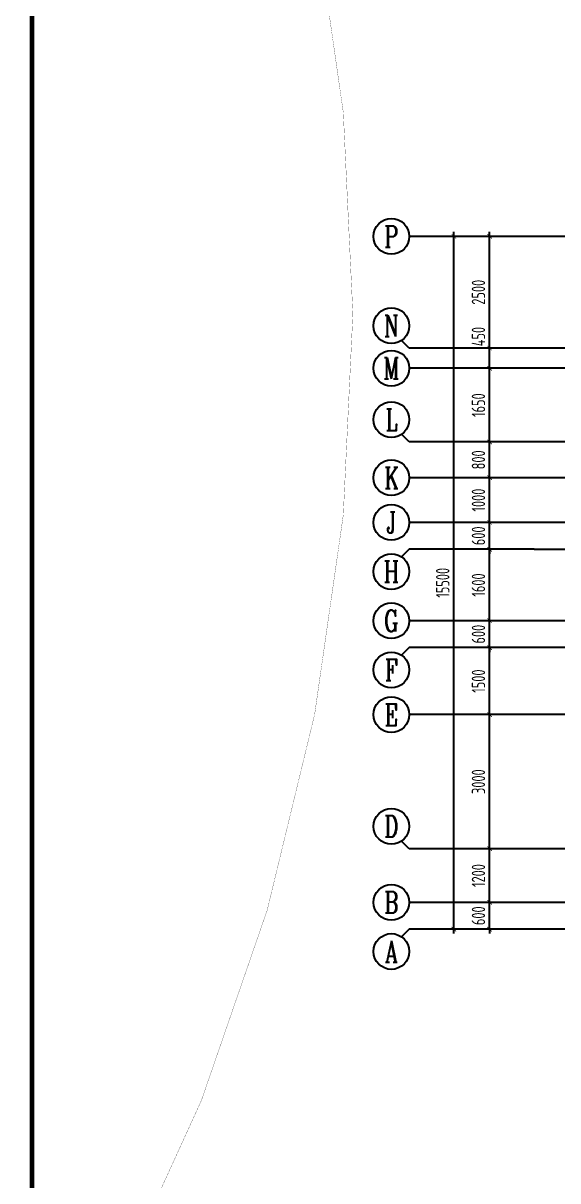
# Model space of a CAD drawing. Extents: x -668857 to 185752, y -270966 to 286822.
# Drawn here: x -217536 to -205563, y 120660 to 146563 of the extents above; entities that cross this region are included whole.
import ezdxf
from ezdxf.enums import TextEntityAlignment as Align

# ---------------------------------------------------------------- set-up
doc = ezdxf.new("R2010")
doc.units = 0
doc.header["$LTSCALE"] = 1000
doc.linetypes.add('DOTE', pattern=[2.42, 2, -0.2, 0.02, -0.2])
doc.layers.get('0').update_dxf_attribs({"linetype": 'CONTINUOUS'})
doc.layers.get('DEFPOINTS').update_dxf_attribs({"linetype": 'CONTINUOUS'})
for name, color, linetype in [('-TK', 7, 'CONTINUOUS'), ('A-AXIS', 1, 'CONTINUOUS'), ('A-DOTE', 10, 'DOTE'), ('AXIS_NUM', 7, 'CONTINUOUS'), ('S-Y一般标注', 3, 'CONTINUOUS')]:
    doc.layers.add(name, color=color, linetype=linetype)
doc.layers.add('审图修改', color=2, linetype='CONTINUOUS', plot=False)
doc.styles.add('TSSD_Axis', font='complex.shx', dxfattribs={"width": 0.7, "bigfont": 'hztxt.shx'})
doc.styles.add('TSSD_DIMENSION', font='Tssdeng.shx', dxfattribs={"width": 0.7, "bigfont": 'tssdchn.shx'})
doc.dimstyles.new('TSSD_100_100', dxfattribs={"dimtxt": 300, "dimasz": 100, "dimexe": 100, "dimexo": 250, "dimgap": 100, "dimtad": 1, "dimdec": 0, "dimzin": 0, "dimdsep": 46, "dimtxsty": 'TSSD_DIMENSION', "dimblk": 'ARCHTICK', "dimcen": 0, "dimdle": 100, "dimclrt": 7, "dimadec": 0, "dimazin": 0, "dimtfac": 1, "dimtdec": 0, "dimtix": 1, "dimtmove": 2, "dimatfit": 3, "dimldrblk": 'ARCHTICK', "dimfxl": 1, "dimtolj": 1, "dimtzin": 0, "dimarcsym": 0})

# ---------------------------------------------------------------- blocks, each defined once
blk = doc.blocks.new('ts_axno')
at = {"color": 0, "linetype": 'ByBlock', "lineweight": -2}
blk.add_circle((0, 0), 0.5, dxfattribs=at)
at = {"color": 0, "linetype": 'ByBlock', "lineweight": -2, "style": 'TSSD_Axis', "width": 0.7}
blk.add_attdef('A', text='', height=0.6, dxfattribs=at).set_placement((0, 0), align=Align.MIDDLE_CENTER)
blk = doc.blocks.new('_ArchTick')
at = {"color": 0, "linetype": 'ByBlock', "const_width": 0.15}
blk.add_lwpolyline([(-0.5, -0.5), (0.5, 0.5)], dxfattribs=at)
blk = doc.blocks.new('*D106')
at = {"layer": 'DEFPOINTS', "color": 0, "transparency": 16777216}
for p in [(2600, 5200), (3600, 5200), (3600, 4600)]:
    blk.add_point(p, dxfattribs=at)
at = {"layer": 'S-Y一般标注', "color": 0, "lineweight": -2, "transparency": 16777216}
for p, q in [((3350, 5200), (2500, 5200)), ((2600, 5200), (2600, 5300)), ((2600, 4600), (2600, 5200)), ((3350, 4600), (2500, 4600)), ((2600, 4600), (2600, 4500))]:
    blk.add_line(p, q, dxfattribs=at)
at = {"layer": 'S-Y一般标注', "color": 0, "lineweight": -2, "transparency": 16777216, "xscale": 100, "yscale": 100, "zscale": 100}
for p, rotation in [((2600, 5200), 270), ((2600, 4600), 90)]:
    blk.add_blockref('_ArchTick', p, dxfattribs=dict(at, rotation=rotation))
at = {"layer": 'S-Y一般标注', "color": 7, "transparency": 16777216, "insert": (2350, 4900), "char_height": 300, "attachment_point": 5, "rotation": 90, "style": 'TSSD_DIMENSION'}
blk.add_mtext('\\A1;600', dxfattribs=at)
blk = doc.blocks.new('*D107')
at = {"layer": 'DEFPOINTS', "color": 0, "transparency": 16777216}
for p in [(2600, 10900), (3600, 10900), (3600, 9400)]:
    blk.add_point(p, dxfattribs=at)
at = {"layer": 'S-Y一般标注', "color": 0, "lineweight": -2, "transparency": 16777216}
for p, q in [((3350, 10900), (2500, 10900)), ((2600, 9300), (2600, 11000)), ((3350, 9400), (2500, 9400))]:
    blk.add_line(p, q, dxfattribs=at)
at = {"layer": 'S-Y一般标注', "color": 0, "lineweight": -2, "transparency": 16777216, "xscale": 100, "yscale": 100, "zscale": 100}
for p, rotation in [((2600, 10900), 90), ((2600, 9400), 270)]:
    blk.add_blockref('_ArchTick', p, dxfattribs=dict(at, rotation=rotation))
at = {"layer": 'S-Y一般标注', "color": 7, "transparency": 16777216, "insert": (2350, 10150), "char_height": 300, "attachment_point": 5, "rotation": 90, "style": 'TSSD_DIMENSION'}
blk.add_mtext('\\A1;1500', dxfattribs=at)
blk = doc.blocks.new('*D108')
at = {"layer": 'DEFPOINTS', "color": 0, "transparency": 16777216}
for p in [(2600, 11500), (3600, 11500), (3600, 10900)]:
    blk.add_point(p, dxfattribs=at)
at = {"layer": 'S-Y一般标注', "color": 0, "lineweight": -2, "transparency": 16777216}
for p, q in [((3350, 11500), (2500, 11500)), ((2600, 11500), (2600, 11600)), ((2600, 10900), (2600, 11500)), ((3350, 10900), (2500, 10900)), ((2600, 10900), (2600, 10800))]:
    blk.add_line(p, q, dxfattribs=at)
at = {"layer": 'S-Y一般标注', "color": 0, "lineweight": -2, "transparency": 16777216, "xscale": 100, "yscale": 100, "zscale": 100}
for p, rotation in [((2600, 11500), 270), ((2600, 10900), 90)]:
    blk.add_blockref('_ArchTick', p, dxfattribs=dict(at, rotation=rotation))
at = {"layer": 'S-Y一般标注', "color": 7, "transparency": 16777216, "insert": (2350, 11200), "char_height": 300, "attachment_point": 5, "rotation": 90, "style": 'TSSD_DIMENSION'}
blk.add_mtext('\\A1;600', dxfattribs=at)
blk = doc.blocks.new('*D109')
at = {"layer": 'DEFPOINTS', "color": 0, "transparency": 16777216}
for p in [(2600, 13100), (3600, 13100), (3600, 11500)]:
    blk.add_point(p, dxfattribs=at)
at = {"layer": 'S-Y一般标注', "color": 0, "lineweight": -2, "transparency": 16777216}
for p, q in [((3350, 13100), (2500, 13100)), ((2600, 11400), (2600, 13200)), ((3350, 11500), (2500, 11500))]:
    blk.add_line(p, q, dxfattribs=at)
at = {"layer": 'S-Y一般标注', "color": 0, "lineweight": -2, "transparency": 16777216, "xscale": 100, "yscale": 100, "zscale": 100}
for p, rotation in [((2600, 13100), 90), ((2600, 11500), 270)]:
    blk.add_blockref('_ArchTick', p, dxfattribs=dict(at, rotation=rotation))
at = {"layer": 'S-Y一般标注', "color": 7, "transparency": 16777216, "insert": (2350, 12300), "char_height": 300, "attachment_point": 5, "rotation": 90, "style": 'TSSD_DIMENSION'}
blk.add_mtext('\\A1;1600', dxfattribs=at)
blk = doc.blocks.new('*D110')
at = {"layer": 'DEFPOINTS', "color": 0, "transparency": 16777216}
for p in [(2600, 13700), (3600, 13700), (3600, 13100)]:
    blk.add_point(p, dxfattribs=at)
at = {"layer": 'S-Y一般标注', "color": 0, "lineweight": -2, "transparency": 16777216}
for p, q in [((2600, 13700), (2600, 13800)), ((3350, 13700), (2500, 13700)), ((2600, 13100), (2600, 13700)), ((3350, 13100), (2500, 13100)), ((2600, 13100), (2600, 13000))]:
    blk.add_line(p, q, dxfattribs=at)
at = {"layer": 'S-Y一般标注', "color": 0, "lineweight": -2, "transparency": 16777216, "xscale": 100, "yscale": 100, "zscale": 100}
for p, rotation in [((2600, 13700), 270), ((2600, 13100), 90)]:
    blk.add_blockref('_ArchTick', p, dxfattribs=dict(at, rotation=rotation))
at = {"layer": 'S-Y一般标注', "color": 7, "transparency": 16777216, "insert": (2350, 13400), "char_height": 300, "attachment_point": 5, "rotation": 90, "style": 'TSSD_DIMENSION'}
blk.add_mtext('\\A1;600', dxfattribs=at)
blk = doc.blocks.new('*D111')
at = {"layer": 'DEFPOINTS', "color": 0, "transparency": 16777216}
for p in [(2600, 14700), (3600, 14700), (3600, 13700)]:
    blk.add_point(p, dxfattribs=at)
at = {"layer": 'S-Y一般标注', "color": 0, "lineweight": -2, "transparency": 16777216}
for p, q in [((2600, 13600), (2600, 14800)), ((3350, 14700), (2500, 14700)), ((3350, 13700), (2500, 13700))]:
    blk.add_line(p, q, dxfattribs=at)
at = {"layer": 'S-Y一般标注', "color": 0, "lineweight": -2, "transparency": 16777216, "xscale": 100, "yscale": 100, "zscale": 100}
for p, rotation in [((2600, 14700), 90), ((2600, 13700), 270)]:
    blk.add_blockref('_ArchTick', p, dxfattribs=dict(at, rotation=rotation))
at = {"layer": 'S-Y一般标注', "color": 7, "transparency": 16777216, "insert": (2350, 14200), "char_height": 300, "attachment_point": 5, "rotation": 90, "style": 'TSSD_DIMENSION'}
blk.add_mtext('\\A1;1000', dxfattribs=at)
blk = doc.blocks.new('*D112')
at = {"layer": 'DEFPOINTS', "color": 0, "transparency": 16777216}
for p in [(1800, 20100), (3600, 20100), (3600, 4600)]:
    blk.add_point(p, dxfattribs=at)
at = {"layer": 'S-Y一般标注', "color": 0, "lineweight": -2, "transparency": 16777216}
for p, q in [((3350, 20100), (1700, 20100)), ((1800, 4500), (1800, 20200)), ((3350, 4600), (1700, 4600))]:
    blk.add_line(p, q, dxfattribs=at)
at = {"layer": 'S-Y一般标注', "color": 0, "lineweight": -2, "transparency": 16777216, "xscale": 100, "yscale": 100, "zscale": 100}
for p, rotation in [((1800, 20100), 90), ((1800, 4600), 270)]:
    blk.add_blockref('_ArchTick', p, dxfattribs=dict(at, rotation=rotation))
at = {"layer": 'S-Y一般标注', "color": 7, "transparency": 16777216, "insert": (1550, 12350), "char_height": 300, "attachment_point": 5, "rotation": 90, "style": 'TSSD_DIMENSION'}
blk.add_mtext('\\A1;15500', dxfattribs=at)
blk = doc.blocks.new('*D113')
at = {"layer": 'DEFPOINTS', "color": 0, "transparency": 16777216}
for p in [(2600, 15500), (3600, 15500), (3600, 14700)]:
    blk.add_point(p, dxfattribs=at)
at = {"layer": 'S-Y一般标注', "color": 0, "lineweight": -2, "transparency": 16777216}
for p, q in [((2600, 14600), (2600, 15600)), ((3350, 15500), (2500, 15500)), ((3350, 14700), (2500, 14700))]:
    blk.add_line(p, q, dxfattribs=at)
at = {"layer": 'S-Y一般标注', "color": 0, "lineweight": -2, "transparency": 16777216, "xscale": 100, "yscale": 100, "zscale": 100}
for p, rotation in [((2600, 15500), 90), ((2600, 14700), 270)]:
    blk.add_blockref('_ArchTick', p, dxfattribs=dict(at, rotation=rotation))
at = {"layer": 'S-Y一般标注', "color": 7, "transparency": 16777216, "insert": (2350, 15100), "char_height": 300, "attachment_point": 5, "rotation": 90, "style": 'TSSD_DIMENSION'}
blk.add_mtext('\\A1;800', dxfattribs=at)
blk = doc.blocks.new('*D114')
at = {"layer": 'DEFPOINTS', "color": 0, "transparency": 16777216}
for p in [(2600, 17600), (3600, 17600), (3600, 17150)]:
    blk.add_point(p, dxfattribs=at)
at = {"layer": 'S-Y一般标注', "color": 0, "lineweight": -2, "transparency": 16777216}
for p, q in [((2600, 17050), (2600, 17700)), ((3350, 17600), (2500, 17600)), ((3350, 17150), (2500, 17150))]:
    blk.add_line(p, q, dxfattribs=at)
at = {"layer": 'S-Y一般标注', "color": 0, "lineweight": -2, "transparency": 16777216, "xscale": 100, "yscale": 100, "zscale": 100}
for p, rotation in [((2600, 17600), 90), ((2600, 17150), 270)]:
    blk.add_blockref('_ArchTick', p, dxfattribs=dict(at, rotation=rotation))
at = {"layer": 'S-Y一般标注', "color": 7, "transparency": 16777216, "insert": (2350, 17858), "char_height": 300, "attachment_point": 5, "rotation": 90, "style": 'TSSD_DIMENSION'}
blk.add_mtext('\\A1;450', dxfattribs=at)
blk = doc.blocks.new('*D115')
at = {"layer": 'DEFPOINTS', "color": 0, "transparency": 16777216}
for p in [(2600, 20100), (3600, 20100), (3600, 17600)]:
    blk.add_point(p, dxfattribs=at)
at = {"layer": 'S-Y一般标注', "color": 0, "lineweight": -2, "transparency": 16777216}
for p, q in [((3350, 20100), (2500, 20100)), ((2600, 17500), (2600, 20200)), ((3350, 17600), (2500, 17600))]:
    blk.add_line(p, q, dxfattribs=at)
at = {"layer": 'S-Y一般标注', "color": 0, "lineweight": -2, "transparency": 16777216, "xscale": 100, "yscale": 100, "zscale": 100}
for p, rotation in [((2600, 20100), 90), ((2600, 17600), 270)]:
    blk.add_blockref('_ArchTick', p, dxfattribs=dict(at, rotation=rotation))
at = {"layer": 'S-Y一般标注', "color": 7, "transparency": 16777216, "insert": (2350, 18850), "char_height": 300, "attachment_point": 5, "rotation": 90, "style": 'TSSD_DIMENSION'}
blk.add_mtext('\\A1;2500', dxfattribs=at)
blk = doc.blocks.new('*D116')
at = {"layer": 'DEFPOINTS', "color": 0, "transparency": 16777216}
for p in [(2600, 6400), (3600, 6400), (3600, 5200)]:
    blk.add_point(p, dxfattribs=at)
at = {"layer": 'S-Y一般标注', "color": 0, "lineweight": -2, "transparency": 16777216}
for p, q in [((2600, 5100), (2600, 6500)), ((3350, 6400), (2500, 6400)), ((3350, 5200), (2500, 5200))]:
    blk.add_line(p, q, dxfattribs=at)
at = {"layer": 'S-Y一般标注', "color": 0, "lineweight": -2, "transparency": 16777216, "xscale": 100, "yscale": 100, "zscale": 100}
for p, rotation in [((2600, 6400), 90), ((2600, 5200), 270)]:
    blk.add_blockref('_ArchTick', p, dxfattribs=dict(at, rotation=rotation))
at = {"layer": 'S-Y一般标注', "color": 7, "transparency": 16777216, "insert": (2350, 5800), "char_height": 300, "attachment_point": 5, "rotation": 90, "style": 'TSSD_DIMENSION'}
blk.add_mtext('\\A1;1200', dxfattribs=at)
blk = doc.blocks.new('*D117')
at = {"layer": 'DEFPOINTS', "color": 0, "transparency": 16777216}
for p in [(2600, 9400), (3600, 9400), (3600, 6400)]:
    blk.add_point(p, dxfattribs=at)
at = {"layer": 'S-Y一般标注', "color": 0, "lineweight": -2, "transparency": 16777216}
for p, q in [((3350, 9400), (2500, 9400)), ((2600, 6300), (2600, 9500)), ((3350, 6400), (2500, 6400))]:
    blk.add_line(p, q, dxfattribs=at)
at = {"layer": 'S-Y一般标注', "color": 0, "lineweight": -2, "transparency": 16777216, "xscale": 100, "yscale": 100, "zscale": 100}
for p, rotation in [((2600, 9400), 90), ((2600, 6400), 270)]:
    blk.add_blockref('_ArchTick', p, dxfattribs=dict(at, rotation=rotation))
at = {"layer": 'S-Y一般标注', "color": 7, "transparency": 16777216, "insert": (2350, 7900), "char_height": 300, "attachment_point": 5, "rotation": 90, "style": 'TSSD_DIMENSION'}
blk.add_mtext('\\A1;3000', dxfattribs=at)
blk = doc.blocks.new('*D152')
at = {"layer": 'DEFPOINTS', "color": 0, "transparency": 16777216}
for p in [(2600, 17150), (3600, 17150), (3600, 15500)]:
    blk.add_point(p, dxfattribs=at)
at = {"layer": 'S-Y一般标注', "color": 0, "lineweight": -2, "transparency": 16777216}
for p, q in [((3350, 17150), (2500, 17150)), ((2600, 15400), (2600, 17250)), ((3350, 15500), (2500, 15500))]:
    blk.add_line(p, q, dxfattribs=at)
at = {"layer": 'S-Y一般标注', "color": 0, "lineweight": -2, "transparency": 16777216, "xscale": 100, "yscale": 100, "zscale": 100}
for p, rotation in [((2600, 17150), 90), ((2600, 15500), 270)]:
    blk.add_blockref('_ArchTick', p, dxfattribs=dict(at, rotation=rotation))
at = {"layer": 'S-Y一般标注', "color": 7, "transparency": 16777216, "insert": (2350, 16325), "char_height": 300, "attachment_point": 5, "rotation": 90, "style": 'TSSD_DIMENSION'}
blk.add_mtext('\\A1;1650', dxfattribs=at)
blk = doc.blocks.new('A1')
at = {"const_width": 100}
blk.add_lwpolyline([(2500, 58400), (2500, 1000), (83100, 1000), (83100, 58400)], close=True, dxfattribs=at)
blk = doc.blocks.new('20210726.16350016')
at = {"layer": 'A-AXIS'}
for p, q in [((3600, 20100), (800, 20100)), ((800, 17600), (628.4, 17771.7)), ((3600, 17600), (800, 17600)), ((3600, 17150), (800, 17150)), ((800, 15500), (628.4, 15671.7)), ((3600, 15500), (800, 15500)), ((3600, 14700), (800, 14700)), ((3600, 13700), (800, 13700)), ((800, 13100.3), (628.4, 12928.7)), ((3600, 13100.3), (800, 13100.3)), ((3600, 11500), (800, 11500)), ((800, 10900), (628.4, 10728.4)), ((3600, 10900), (800, 10900)), ((3600, 9400), (800, 9400)), ((800, 6400), (628.4, 6571.7)), ((3600, 6400), (800, 6400)), ((3600, 5200), (800, 5200)), ((800, 4600), (628.4, 4428.4)), ((3600, 4600), (800, 4600))]:
    blk.add_line(p, q, dxfattribs=at)
at = {"layer": 'A-DOTE'}
for p, q in [((55600, 20100), (3600, 20100)), ((55600, 17600), (3600, 17600)), ((55600, 17150), (3600, 17150)), ((55600, 15500), (3600, 15500)), ((55600, 14700), (3600, 14700)), ((55600, 13700), (3600, 13700)), ((3600, 13100.3), (55600, 13100.3)), ((55600, 11500), (3600, 11500)), ((55600, 10900), (3600, 10900)), ((55600, 9400), (3600, 9400)), ((55600, 6400), (3600, 6400)), ((55600, 5200), (3600, 5200)), ((55600, 4600), (3600, 4600))]:
    blk.add_line(p, q, dxfattribs=at)
at = {"layer": 'A-AXIS'}
ref = blk.add_blockref('ts_axno', (400, 20100), dxfattribs=dict(at, xscale=800, yscale=800, zscale=800))
ref.add_attrib('G', 'P', dxfattribs={"layer": 'AXIS_NUM', "height": 480, "style": 'TSSD_Axis', "width": 0.7}).set_placement((400, 20100), align=Align.MIDDLE_CENTER)
ref = blk.add_blockref('ts_axno', (400, 18100), dxfattribs=dict(at, xscale=800, yscale=800, zscale=800))
ref.add_attrib('G', 'N', dxfattribs={"layer": 'AXIS_NUM', "height": 480, "style": 'TSSD_Axis', "width": 0.7}).set_placement((400, 18100), align=Align.MIDDLE_CENTER)
ref = blk.add_blockref('ts_axno', (400, 17150), dxfattribs=dict(at, xscale=800, yscale=800, zscale=800))
ref.add_attrib('G', 'M', dxfattribs={"layer": 'AXIS_NUM', "height": 480, "style": 'TSSD_Axis', "width": 0.7}).set_placement((400, 17150), align=Align.MIDDLE_CENTER)
ref = blk.add_blockref('ts_axno', (400, 16000), dxfattribs=dict(at, xscale=800, yscale=800, zscale=800))
ref.add_attrib('G', 'L', dxfattribs={"layer": 'AXIS_NUM', "height": 480, "style": 'TSSD_Axis', "width": 0.7}).set_placement((400, 16000), align=Align.MIDDLE_CENTER)
ref = blk.add_blockref('ts_axno', (400, 14700), dxfattribs=dict(at, xscale=800, yscale=800, zscale=800))
ref.add_attrib('G', 'K', dxfattribs={"layer": 'AXIS_NUM', "height": 480, "style": 'TSSD_Axis', "width": 0.7}).set_placement((400, 14700), align=Align.MIDDLE_CENTER)
ref = blk.add_blockref('ts_axno', (400, 13700), dxfattribs=dict(at, xscale=800, yscale=800, zscale=800))
ref.add_attrib('G', 'J', dxfattribs={"layer": 'AXIS_NUM', "height": 480, "style": 'TSSD_Axis', "width": 0.7}).set_placement((400, 13700), align=Align.MIDDLE_CENTER)
ref = blk.add_blockref('ts_axno', (400, 12600.3), dxfattribs=dict(at, xscale=800, yscale=800, zscale=800))
ref.add_attrib('C', 'H', dxfattribs={"layer": 'AXIS_NUM', "height": 480, "style": 'TSSD_Axis', "width": 0.7}).set_placement((400, 12600.3), align=Align.MIDDLE_CENTER)
ref = blk.add_blockref('ts_axno', (400, 11500), dxfattribs=dict(at, xscale=800, yscale=800, zscale=800))
ref.add_attrib('D', 'G', dxfattribs={"layer": 'AXIS_NUM', "height": 480, "style": 'TSSD_Axis', "width": 0.7}).set_placement((400, 11500), align=Align.MIDDLE_CENTER)
ref = blk.add_blockref('ts_axno', (400, 10400), dxfattribs=dict(at, xscale=800, yscale=800, zscale=800))
ref.add_attrib('C', 'F', dxfattribs={"layer": 'AXIS_NUM', "height": 480, "style": 'TSSD_Axis', "width": 0.7}).set_placement((400, 10400), align=Align.MIDDLE_CENTER)
ref = blk.add_blockref('ts_axno', (400, 9400), dxfattribs=dict(at, xscale=800, yscale=800, zscale=800))
ref.add_attrib('B', 'E', dxfattribs={"layer": 'AXIS_NUM', "height": 480, "style": 'TSSD_Axis', "width": 0.7}).set_placement((400, 9400), align=Align.MIDDLE_CENTER)
ref = blk.add_blockref('ts_axno', (400, 6900), dxfattribs=dict(at, xscale=800, yscale=800, zscale=800, rotation=180))
ref.add_attrib('C', 'D', dxfattribs={"layer": 'AXIS_NUM', "height": 480, "style": 'TSSD_Axis', "width": 0.7}).set_placement((400, 6900), align=Align.MIDDLE_CENTER)
ref = blk.add_blockref('ts_axno', (400, 5200), dxfattribs=dict(at, xscale=800, yscale=800, zscale=800))
ref.add_attrib('A', 'B', dxfattribs={"layer": 'AXIS_NUM', "height": 480, "style": 'TSSD_Axis', "width": 0.7}).set_placement((400, 5200), align=Align.MIDDLE_CENTER)
ref = blk.add_blockref('ts_axno', (400, 4100), dxfattribs=dict(at, xscale=800, yscale=800, zscale=800))
ref.add_attrib('F', 'A', dxfattribs={"layer": 'AXIS_NUM', "height": 480, "style": 'TSSD_Axis', "width": 0.7}).set_placement((400, 4100), align=Align.MIDDLE_CENTER)
at = {"layer": 'S-Y一般标注'}
for base, p1, p2, picture, middle in [((1800, 20100), (3600, 4600), (3600, 20100), '*D112', (1550, 12350)), ((2600, 20100), (3600, 17600), (3600, 20100), '*D115', (2350, 18850)), ((2600, 17150), (3600, 15500), (3600, 17150), '*D152', (2350, 16325)), ((2600, 15500), (3600, 14700), (3600, 15500), '*D113', (2350, 15100)), ((2600, 14700), (3600, 13700), (3600, 14700), '*D111', (2350, 14200)), ((2600, 13700), (3600, 13100.3), (3600, 13700), '*D110', (2350, 13400.2)), ((2600, 13100.3), (3600, 11500), (3600, 13100.3), '*D109', (2350, 12300.2)), ((2600, 11500), (3600, 10900), (3600, 11500), '*D108', (2350, 11200)), ((2600, 10900), (3600, 9400), (3600, 10900), '*D107', (2350, 10150)), ((2600, 9400), (3600, 6400), (3600, 9400), '*D117', (2350, 7900)), ((2600, 6400), (3600, 5200), (3600, 6400), '*D116', (2350, 5800)), ((2600, 5200), (3600, 4600), (3600, 5200), '*D106', (2350, 4900))]:
    dim = blk.add_linear_dim(base=base, p1=p1, p2=p2, angle=90, dimstyle='TSSD_100_100', dxfattribs=at)
    dim.commit()
    dim.dimension.update_dxf_attribs({"geometry": picture, "text_midpoint": middle})
dim = blk.add_linear_dim(base=(2600, 17600), p1=(3600, 17150), p2=(3600, 17600), angle=90, dimstyle='TSSD_100_100', dxfattribs=at)
dim.commit()
dim.dimension.update_dxf_attribs({"geometry": '*D114', "text_midpoint": (2350, 17858.1), "dimtype": 160})

msp = doc.modelspace()

# ---------------------------------------------------------------- linework, layer by layer
at = {"layer": '审图修改', "const_width": 5}
msp.add_lwpolyline([(-644079.16, 263133.84, -0.57735027), (-562030.93, 263133.84, -0.57735027), (-479982.7, 263133.84, -0.57735027), (-397934.47, 263133.84, -0.57735027), (-315886.24, 263133.84, -0.57735027), (-233838.01, 263133.84, -0.57735027), (-233838.01, 181085.61, -0.57735027), (-233838.01, 99037.38, -0.57735027), (-233838.01, 16989.15, -0.57735027), (-233838.01, -65059.08, -0.57735027), (-233838.01, -147107.31, -0.57735027), (-315886.24, -147107.31, -0.57735027), (-397934.47, -147107.31, -0.57735027), (-479982.7, -147107.31, -0.57735027), (-562030.93, -147107.31, -0.57735027), (-644079.16, -147107.31, -0.57735027), (-644079.16, -65059.08, -0.57735027), (-644079.16, 16989.15, -0.57735027), (-644079.16, 99037.38, -0.57735027), (-644079.16, 181085.61, -0.57735027), (-644079.16, 263133.84, -0.57735027), (-644079.16, 263133.84, -0.57735027)], format="xyb", dxfattribs=at)

# ---------------------------------------------------------------- block references
at = {"layer": '-TK'}
msp.add_blockref('A1', (-219837.15, 97740.98), dxfattribs=at)
at = {"layer": 'A-DOTE'}
msp.add_blockref('20210726.16350016', (-209690.65, 121691.38), dxfattribs=at)

doc.saveas('drawing.dxf')
